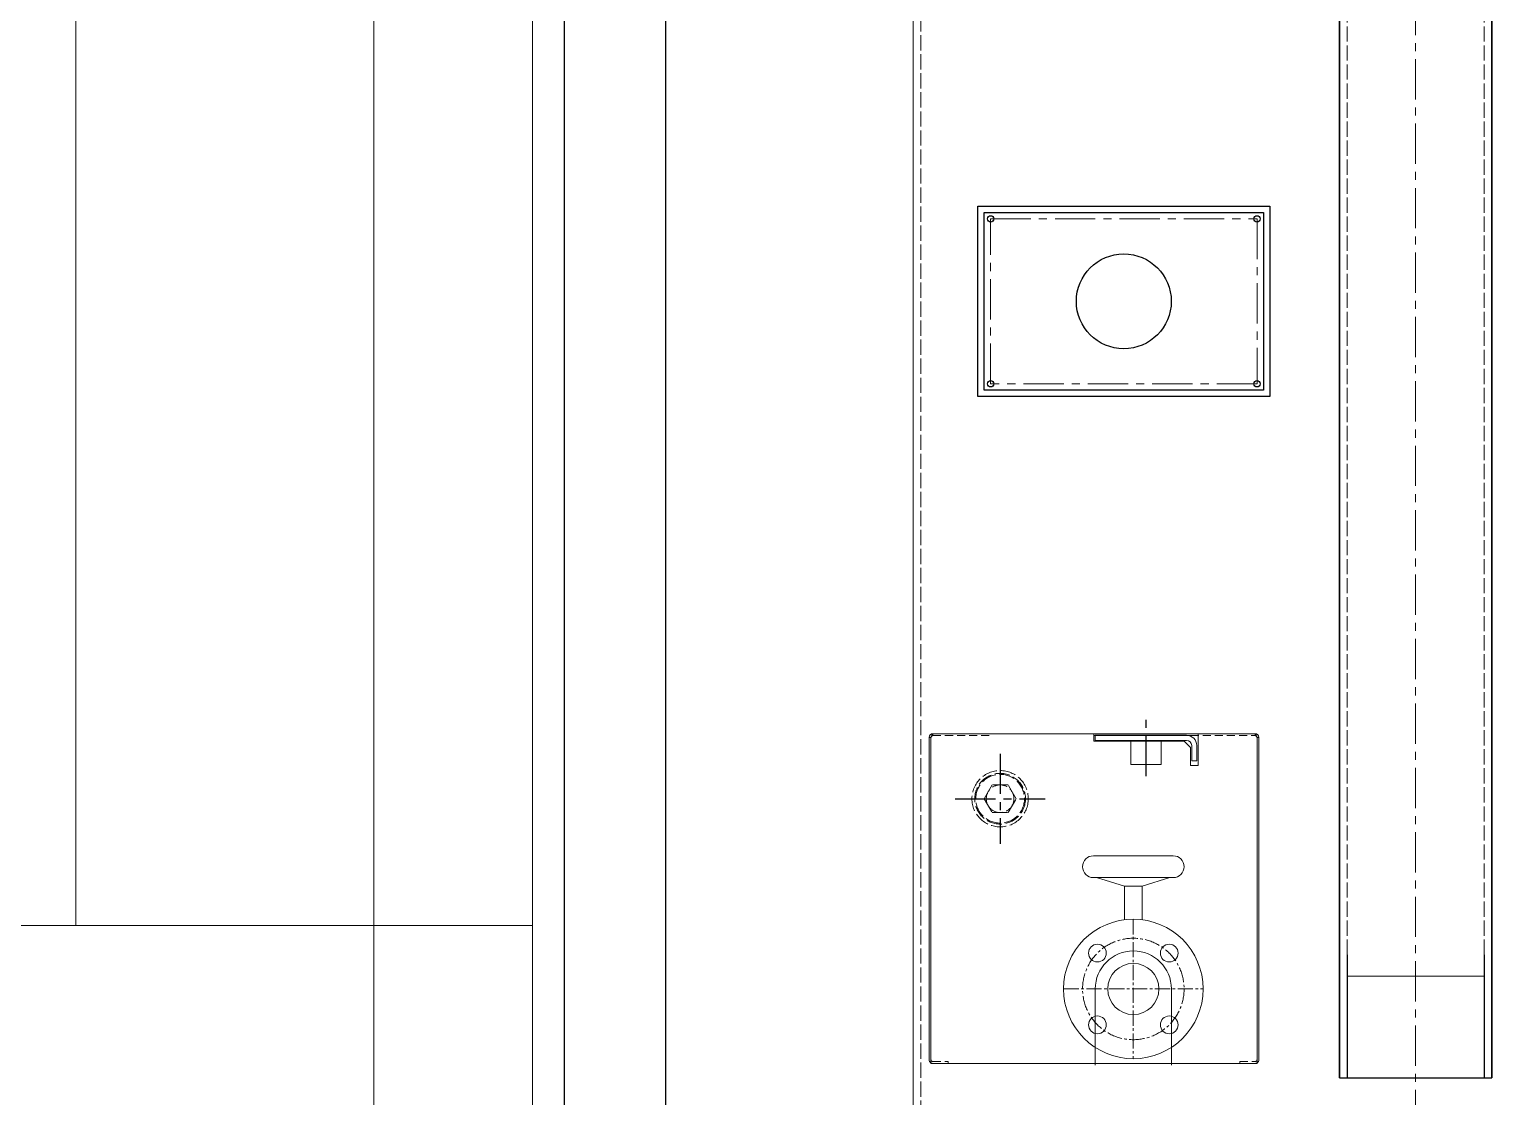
# Model space of a CAD drawing. Header units: millimetres. Extents: x 55614 to 110757, y -66981 to -47484.
# Drawn here: x 64830 to 65983, y -56815 to -55973 of the extents above; entities that cross this region are included whole.
import ezdxf

# ---------------------------------------------------------------- set-up
doc = ezdxf.new("R2010")
doc.units = ezdxf.units.MM
for name, pattern in [('ACAD_ISO02W100', [15, 12, -3]), ('CENTER', [50.8, 31.75, -6.35, 6.35, -6.35]), ('HIDDEN', [9.525, 6.35, -3.175]), ('点画线', [18, 12, -2, 2, -2])]:
    doc.linetypes.add(name, pattern=pattern)
doc.layers.get('0').update_dxf_attribs({"lineweight": 15})
for name, color, linetype in [('00', 7, 'Continuous'), ('11', 3, 'Continuous'), ('CEN', 1, 'CENTER')]:
    doc.layers.add(name, color=color, linetype=linetype)
for name, color, linetype, lineweight in [('3中心线', 1, 'CENTER', 20), ('DAS', 3, 'ACAD_ISO02W100', 18), ('THICK', 7, 'Continuous', 0), ('中心线层', 1, '点画线', 18), ('粗实线层', 7, 'Continuous', 35)]:
    doc.layers.add(name, color=color, linetype=linetype, lineweight=lineweight)

# ---------------------------------------------------------------- blocks, each defined once
blk = doc.blocks.new('A$C6BE85039')
at = {"color": 21}
for p, q in [((-396, 1777), (-396, 80)), ((-252.5, 380), (-180.5, 380)), ((-252.5, 380), (-252.5, 376)), ((-252.5, 376), (-180.5, 376)), ((-224.5, 376), (-200.5, 376)), ((-224.5, 357), (-224.5, 376)), ((-200.5, 376), (-200.5, 357)), ((-176.5, 372), (-176.5, 360)), ((-172.5, 372), (-172.5, 360)), ((-172.5, 360), (-176.5, 360)), ((-200.5, 357), (-224.5, 357)), ((-253.9, 285), (-191.1, 285)), ((-253.9, 267.8), (-191.1, 267.8)), ((-229.5, 261.1), (-251.4, 267.8)), ((-215.5, 261.1), (-193.6, 267.8)), ((-229.5, 261.1), (-215.5, 261.1)), ((-229.5, 261.1), (-229.5, 235)), ((-215.5, 261.1), (-215.5, 235)), ((-252.5, 120), (-252.5, 180)), ((-192.5, 180), (-192.5, 120))]:
    blk.add_line(p, q, dxfattribs=at)
at = {"color": 21, "linetype": 'HIDDEN'}
for p, q in [((-380.5, 379.8), (-380.5, 381.3)), ((-126.5, 379.8), (-126.5, 381.3)), ((-380.5, 379.8), (-335.5, 379.8)), ((-253.5, 379.8), (-126.5, 379.8)), ((-380.5, 122.8), (-368.5, 122.8)), ((-368.5, 121.3), (-368.5, 122.8)), ((-138.5, 122.8), (-126.5, 122.8)), ((-138.5, 121.3), (-138.5, 122.8))]:
    blk.add_line(p, q, dxfattribs=at)
at = {"color": 21, "linetype": 'Continuous'}
for p, q in [((-126.5, 381.3), (-380.5, 381.3)), ((-253.5, 375.3), (-253.5, 381.3)), ((-171.5, 356.3), (-171.5, 381.3)), ((-383.5, 378.3), (-383.5, 124.3)), ((-382, 378.3), (-383.5, 378.3)), ((-382, 378.3), (-382, 121.3)), ((-253.5, 379.8), (-171.5, 379.8)), ((-182.5, 375.3), (-253.5, 375.3)), ((-177.5, 370.3), (-182.5, 375.3)), ((-177.5, 356.3), (-177.5, 370.3)), ((-125, 378.3), (-125, 121.3)), ((-125, 378.3), (-123.5, 378.3)), ((-123.5, 378.3), (-123.5, 124.3)), ((-171.5, 356.3), (-177.5, 356.3)), ((-125, 121.3), (-382, 121.3))]:
    blk.add_line(p, q, dxfattribs=at)
at = {"color": 21, "ltscale": 2}
blk.add_line((54, 190), (-54, 190), dxfattribs=at)
at = {"color": 21}
for centre, radius in [((-222.5, 180), 55), ((-250.8, 208.3), 7), ((-194.2, 208.3), 7), ((-222.5, 180), 20.2), ((-250.8, 151.7), 7), ((-194.2, 151.7), 7)]:
    blk.add_circle(centre, radius, dxfattribs=at)
at = {"color": 21, "linetype": 'Continuous'}
for centre, radius, start, end in [((-380.5, 378.3), 3, 90, 180), ((-126.5, 378.3), 3, 0, 90), ((-380.5, 378.3), 1.5, 144.4878, 180), ((-126.5, 378.3), 1.5, 0, 35.5122), ((-380.5, 124.3), 3, 180, 239.8779), ((-126.5, 124.3), 3, 300.1221, 0)]:
    blk.add_arc(centre, radius, start, end, dxfattribs=at)
at = {"color": 21, "linetype": 'HIDDEN'}
for centre, radius, start, end in [((-380.5, 378.3), 1.5, 90, 144.4878), ((-126.5, 378.3), 1.5, 35.5122, 90), ((-380.5, 124.3), 1.5, 180, 270), ((-380.5, 124.3), 3, 239.8779, 270), ((-126.5, 124.3), 1.5, 270, 0), ((-126.5, 124.3), 3, 270, 300.1221)]:
    blk.add_arc(centre, radius, start, end, dxfattribs=at)
at = {"color": 21}
for centre, radius, start, end in [((-180.5, 372), 8, 0, 90), ((-180.5, 372), 4, 0, 90), ((-253.9, 276.4), 8.6, 90, 270), ((-191.1, 276.4), 8.6, 270, 90), ((-222.5, 180), 30, 0, 180)]:
    blk.add_arc(centre, radius, start, end, dxfattribs=at)
at = {"color": 21, "linetype": 'Continuous'}
for points, knots in [([(-381.4, 380), (-381.3, 380.3), (-381.1, 380.8), (-380.7, 381.3), (-380.5, 381.3)], [0, 0, 0, 0, 0.648799, 1, 1, 1, 1]), ([(-125.6, 380), (-125.7, 380.3), (-125.9, 380.8), (-126.3, 381.3), (-126.5, 381.3)], [0, 0, 0, 0, 0.648799, 1, 1, 1, 1]), ([(-382, 378.3), (-382, 378.4), (-381.8, 379), (-381.6, 379.5), (-381.4, 380)], [0, 0, 0, 0, 0.262697, 1, 1, 1, 1]), ([(-125, 378.3), (-125, 378.4), (-125.2, 379), (-125.4, 379.5), (-125.6, 380)], [0, 0, 0, 0, 0.262697, 1, 1, 1, 1])]:
    blk.add_open_spline(points, degree=3, knots=knots, dxfattribs=at)
at = {"color": 21, "linetype": 'HIDDEN'}
for points in [[(-382, 378.3), (-381.8, 378.7), (-381.4, 379.3), (-380.8, 379.8), (-380.5, 379.8)], [(-125, 378.3), (-125.2, 378.7), (-125.6, 379.3), (-126.2, 379.8), (-126.5, 379.8)]]:
    blk.add_open_spline(points, degree=3, knots=[0, 0, 0, 0, 0.59912, 1, 1, 1, 1], dxfattribs=at)
at = {"layer": '00', "color": 21}
for p, q in [((-345, 797.2), (-115, 797.2)), ((-345, 647.2), (-345, 797.2)), ((-115, 797.2), (-115, 647.2)), ((-340, 652.2), (-340, 792.2)), ((-340, 792.2), (-120, 792.2)), ((-120, 792.2), (-120, 652.2)), ((-115, 647.2), (-345, 647.2)), ((-120, 652.2), (-340, 652.2)), ((-54, 207), (-54, 110)), ((54, 207), (54, 110)), ((-60, 110), (-54, 110)), ((-54, 110), (54, 110)), ((54, 110), (60, 110))]:
    blk.add_line(p, q, dxfattribs=at)
for centre in [(-335, 787.2), (-125, 787.2), (-335, 657.2), (-125, 657.2)]:
    blk.add_circle(centre, 2.5, dxfattribs=at)
at = {"layer": '11', "color": 21}
blk.add_circle((-230, 722.2), 37.4, dxfattribs=at)
at = {"layer": '3中心线', "color": 21}
for p, q in [((0, -33), (0, 1838.3)), ((-335, 657.2), (-335, 787.2)), ((-335, 787.2), (-125, 787.2)), ((-125, 787.2), (-125, 657.2)), ((-125, 657.2), (-335, 657.2))]:
    blk.add_line(p, q, dxfattribs=at)
at = {"layer": 'CEN', "color": 21}
for p, q in [((-212.5, 347.7), (-212.5, 392.8)), ((-327.5, 365.5), (-327.5, 294.5)), ((-327.5, 365.5), (-327.5, 294.5)), ((-363, 330), (-292, 330)), ((-363, 330), (-292, 330))]:
    blk.add_line(p, q, dxfattribs=at)
at = {"layer": 'DAS', "color": 21}
for p, q in [((-390, 80), (-390, 1777)), ((54, 207), (54, 1560)), ((-54, 207), (-54, 1463)), ((-333.8, 340.9), (-340.1, 330)), ((-321.2, 340.9), (-333.8, 340.9)), ((-314.9, 330), (-321.2, 340.9)), ((-340.1, 330), (-333.8, 319.1)), ((-321.2, 319.1), (-314.9, 330)), ((-333.8, 319.1), (-321.2, 319.1))]:
    blk.add_line(p, q, dxfattribs=at)
for radius in [22.2, 20, 19.2, 10.9]:
    blk.add_circle((-327.5, 330), radius, dxfattribs=at)
at = {"layer": '中心线层', "color": 21}
for p, q in [((-222.5, 235), (-222.5, 125)), ((-277.5, 180), (-167.5, 180))]:
    blk.add_line(p, q, dxfattribs=at)
blk.add_circle((-222.5, 180), 40, dxfattribs=at)
at = {"layer": '粗实线层', "color": 21}
for p, q in [((-60, 110), (-60, 1560)), ((60, 1560), (60, 110))]:
    blk.add_line(p, q, dxfattribs=at)
blk = doc.blocks.new('2-1725')
at = {"color": 5}
for points in [[(-15860.1, -73759.9), (-16220.1, -73759.9), (-16220.1, -72324.9), (-15860.1, -72324.9)], [(-16317.1, -73989.9), (-15860.1, -73989.9), (-15860.1, -73759.9), (-16317.1, -73759.9)]]:
    blk.add_lwpolyline(points, close=True, dxfattribs=at)

msp = doc.modelspace()

# ---------------------------------------------------------------- linework, layer by layer
msp.add_lwpolyline([(65251.628, -56910.185), (65101.628, -56910.185), (65101.628, -54388.185), (65251.628, -54388.185)], close=True)
at = {"layer": 'THICK', "lineweight": -3}
msp.add_lwpolyline([(65251.628, -56910.185), (65331.628, -56910.185), (65331.628, -54388.185), (65251.628, -54388.185)], close=True, dxfattribs=at)

# ---------------------------------------------------------------- block references
for name, p in [('2-1725', (81086.76, 17079.761)), ('A$C6BE85039', (65922.653, -56910.185))]:
    msp.add_blockref(name, p, dxfattribs=at)

doc.saveas('drawing.dxf')
